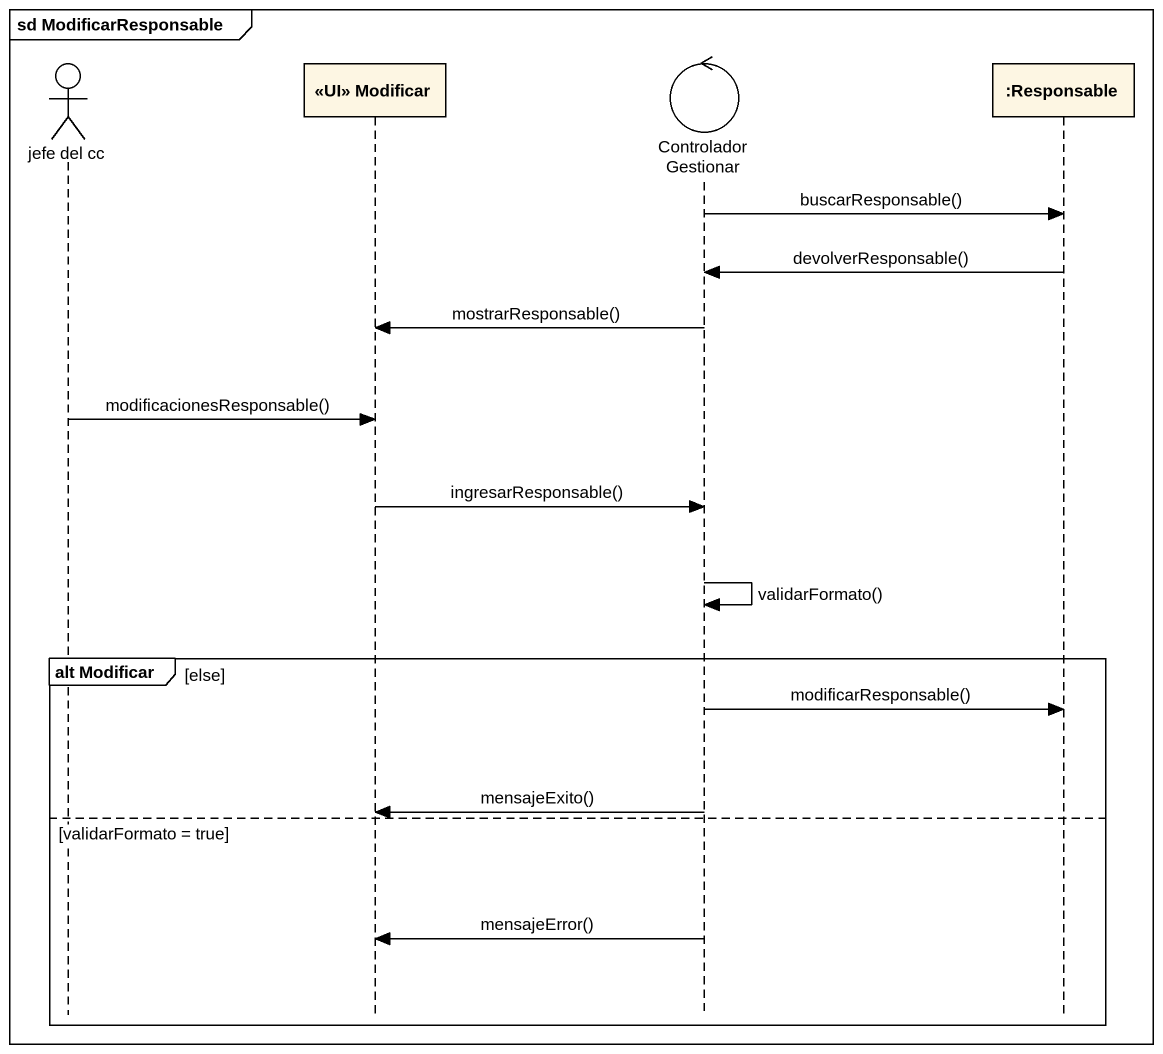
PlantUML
@startuml
mainframe sd ModificarResponsable
hide footbox
actor "jefe del cc" as jefe_del_cc
participant "<<UI>> Modificar" as UI_Modificar
control ControladorGestionar
participant ":Responsable" as Responsable

ControladorGestionar -> Responsable : buscarResponsable()
Responsable -> ControladorGestionar : devolverResponsable()
ControladorGestionar -> UI_Modificar : mostrarResponsable()
jefe_del_cc -> UI_Modificar : modificacionesResponsable()
UI_Modificar -> ControladorGestionar : ingresarResponsable()
ControladorGestionar -> ControladorGestionar : validarFormato()
group alt Modificar [else]
  ControladorGestionar -> Responsable : modificarResponsable()
  ControladorGestionar -> UI_Modificar : mensajeExito()
else validarFormato = true
  ControladorGestionar -> UI_Modificar : mensajeError()
end
@enduml
